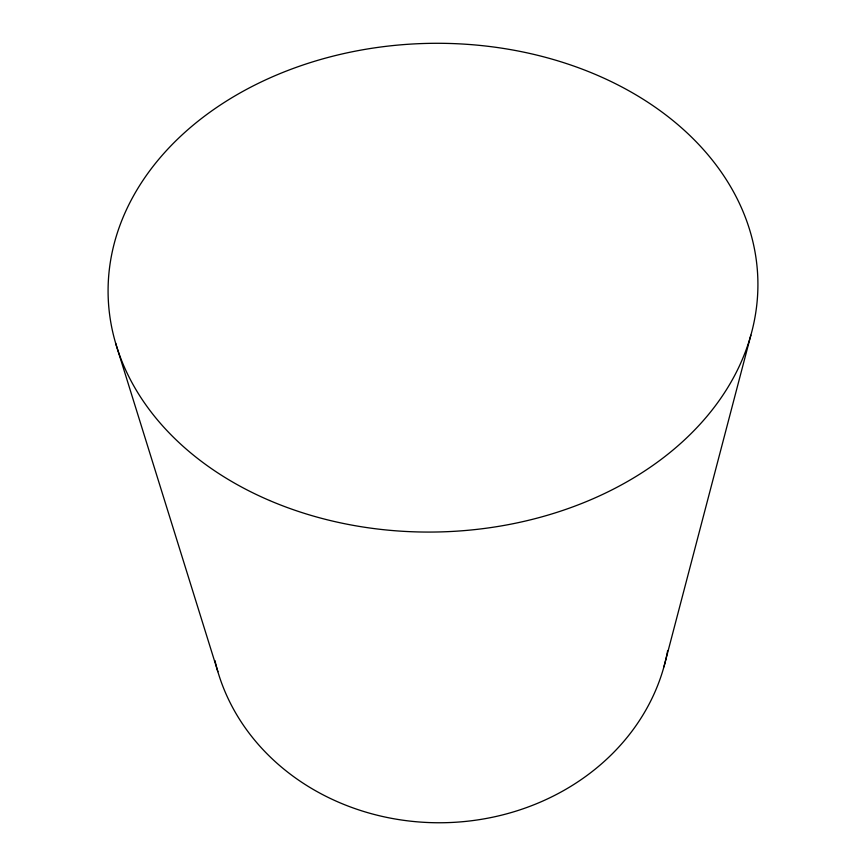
<?xml version="1.0" encoding="UTF-8"?>
<svg xmlns="http://www.w3.org/2000/svg" width="866" height="866" viewBox="0 0 866 866"><rect width="100%" height="100%" fill="white"/><g stroke="black" fill="none" stroke-linecap="round" stroke-linejoin="round"><path stroke-width="1.3" d="M663.919 666.863L750.865 335.196M115.589 343.088L217.853 671.648M667.632 650.734A230.096 203.456 -1.3 0 1 444.886 822.7A230.096 203.456 -1.3 0 1 214.963 660.585M269.543 500.494A324.966 244.353 -1.3 0 0 757.912 285.336A324.966 244.353 -1.3 0 0 271.513 77.215A324.966 244.353 -1.3 0 0 269.543 500.494"/></g></svg>
